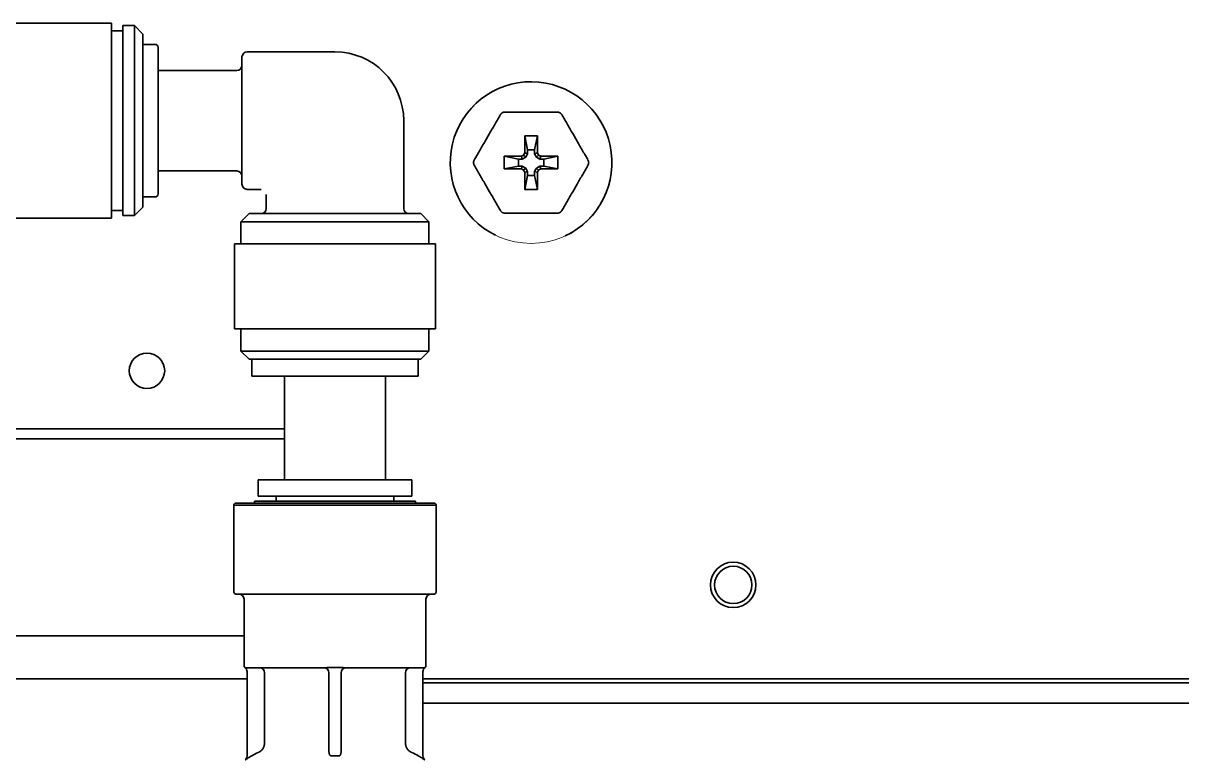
# Model space of a CAD drawing. Extents: x 6327 to 10269, y -393 to 3371.
# Drawn here: x 8677.8 to 8792.4, y 2589.9 to 2662.8 of the extents above; entities that cross this region are included whole.
import ezdxf

# ---------------------------------------------------------------- set-up
doc = ezdxf.new("R2010")
doc.units = 0
doc.header["$LTSCALE"] = 5
doc.layers.get('0').update_dxf_attribs({"linetype": 'CONTINUOUS', "lineweight": 0})
doc.layers.add('1', color=7, linetype='CONTINUOUS', true_color=0xffffff)

msp = doc.modelspace()

# ---------------------------------------------------------------- linework, layer by layer
msp.add_circle((8728.07, 2649.03), 8)
at = {"layer": '1', "color": 7, "linetype": 'Continuous', "lineweight": 35}
for p, q in [((8686.57, 2662.83), (8676.17, 2662.83)), ((8686.57, 2643.53), (8686.57, 2662.83)), ((8687.67, 2662.08), (8686.57, 2662.08)), ((8687.67, 2643.78), (8687.67, 2662.58)), ((8688.82, 2662.58), (8687.67, 2662.58)), ((8688.82, 2643.78), (8688.82, 2662.58)), ((8689.67, 2661.73), (8688.82, 2662.58)), ((8689.67, 2644.63), (8689.67, 2661.73)), ((8690.87, 2660.73), (8689.67, 2660.73)), ((8691.17, 2660.43), (8691.17, 2645.93)), ((8699.47, 2646.88), (8699.47, 2659.48)), ((8708.67, 2659.98), (8699.97, 2659.98)), ((8698.97, 2658.15), (8691.17, 2658.15)), ((8727.64, 2654.03), (8728.51, 2654.03)), ((8715.47, 2644.48), (8715.47, 2653.18)), ((8723.52, 2651.15), (8723.96, 2651.9)), ((8727.73, 2650.29), (8727.45, 2651.68)), ((8727.45, 2651.68), (8728.7, 2651.68)), ((8727.45, 2649.98), (8727.45, 2651.68)), ((8728.7, 2651.68), (8728.41, 2650.29)), ((8728.7, 2651.68), (8728.7, 2649.98)), ((8732.19, 2651.9), (8732.62, 2651.15)), ((8727.73, 2650.29), (8727.73, 2649.9)), ((8728.41, 2650.29), (8727.73, 2650.29)), ((8728.41, 2649.9), (8728.41, 2650.29)), ((8725.42, 2649.65), (8726.81, 2649.37)), ((8725.42, 2648.4), (8725.42, 2649.65)), ((8725.42, 2649.65), (8727.12, 2649.65)), ((8727.2, 2649.37), (8726.81, 2649.37)), ((8726.81, 2649.37), (8726.81, 2648.69)), ((8727.12, 2649.65), (8727.33, 2649.77)), ((8727.12, 2649.65), (8727.2, 2649.37)), ((8727.54, 2649.56), (8727.2, 2649.37)), ((8727.33, 2649.77), (8727.45, 2649.98)), ((8727.33, 2649.77), (8727.54, 2649.56)), ((8727.45, 2649.98), (8727.73, 2649.9)), ((8727.73, 2649.9), (8727.54, 2649.56)), ((8728.7, 2649.98), (8728.41, 2649.9)), ((8728.61, 2649.56), (8728.41, 2649.9)), ((8728.82, 2649.77), (8728.61, 2649.56)), ((8728.95, 2649.37), (8728.61, 2649.56)), ((8728.7, 2649.98), (8728.82, 2649.77)), ((8728.82, 2649.77), (8729.02, 2649.65)), ((8729.02, 2649.65), (8728.95, 2649.37)), ((8729.33, 2649.37), (8728.95, 2649.37)), ((8729.02, 2649.65), (8730.72, 2649.65)), ((8730.72, 2649.65), (8729.33, 2649.37)), ((8729.33, 2648.69), (8729.33, 2649.37)), ((8730.72, 2649.65), (8730.72, 2648.4)), ((8691.17, 2648.2), (8698.97, 2648.2)), ((8725.42, 2648.4), (8726.81, 2648.69)), ((8727.12, 2648.4), (8725.42, 2648.4)), ((8726.81, 2648.69), (8727.2, 2648.69)), ((8727.12, 2648.4), (8727.2, 2648.69)), ((8727.33, 2648.28), (8727.12, 2648.4)), ((8727.2, 2648.69), (8727.54, 2648.49)), ((8727.33, 2648.28), (8727.54, 2648.49)), ((8727.45, 2648.08), (8727.33, 2648.28)), ((8727.45, 2648.08), (8727.73, 2648.15)), ((8727.45, 2646.38), (8727.45, 2648.08)), ((8727.54, 2648.49), (8727.73, 2648.15)), ((8727.73, 2648.15), (8727.73, 2647.76)), ((8728.41, 2648.15), (8728.61, 2648.49)), ((8728.7, 2648.08), (8728.41, 2648.15)), ((8728.41, 2647.76), (8728.41, 2648.15)), ((8728.61, 2648.49), (8728.95, 2648.69)), ((8728.82, 2648.28), (8728.61, 2648.49)), ((8728.82, 2648.28), (8728.7, 2648.08)), ((8728.7, 2648.08), (8728.7, 2646.38)), ((8729.02, 2648.4), (8728.82, 2648.28)), ((8728.95, 2648.69), (8729.33, 2648.69)), ((8729.02, 2648.4), (8728.95, 2648.69)), ((8730.72, 2648.4), (8729.02, 2648.4)), ((8730.72, 2648.4), (8729.33, 2648.69)), ((8723.96, 2646.15), (8723.52, 2646.9)), ((8727.45, 2646.38), (8727.73, 2647.76)), ((8727.73, 2647.76), (8728.41, 2647.76)), ((8728.7, 2646.38), (8728.41, 2647.76)), ((8732.62, 2646.9), (8732.19, 2646.15)), ((8699.97, 2646.38), (8701.37, 2646.38)), ((8701.87, 2645.88), (8701.87, 2644.48)), ((8728.7, 2646.38), (8727.45, 2646.38)), ((8688.82, 2643.78), (8689.67, 2644.63)), ((8689.67, 2645.63), (8690.87, 2645.63)), ((8676.17, 2643.53), (8686.57, 2643.53)), ((8686.57, 2644.28), (8687.67, 2644.28)), ((8687.67, 2643.78), (8688.82, 2643.78)), ((8700.17, 2643.98), (8699.37, 2643.18)), ((8717.17, 2643.98), (8700.17, 2643.98)), ((8717.97, 2643.18), (8717.17, 2643.98)), ((8728.51, 2644.03), (8727.64, 2644.03)), ((8699.37, 2643.18), (8717.97, 2643.18)), ((8699.37, 2643.18), (8699.37, 2640.98)), ((8717.97, 2640.98), (8717.97, 2643.18)), ((8718.62, 2640.98), (8698.72, 2640.98)), ((8698.72, 2640.98), (8698.72, 2632.58)), ((8718.62, 2632.58), (8718.62, 2640.98)), ((8698.72, 2632.58), (8718.62, 2632.58)), ((8699.37, 2632.58), (8699.37, 2630.38)), ((8717.97, 2630.38), (8717.97, 2632.58)), ((8699.37, 2630.38), (8700.17, 2629.58)), ((8708.67, 2630.38), (8699.37, 2630.38)), ((8717.97, 2630.38), (8708.67, 2630.38)), ((8717.17, 2629.58), (8717.97, 2630.38)), ((8717.17, 2629.58), (8700.17, 2629.58)), ((8700.45, 2627.88), (8700.45, 2629.58)), ((8716.9, 2629.58), (8716.9, 2627.88)), ((8703.67, 2627.87), (8703.67, 2617.63)), ((8713.67, 2617.63), (8713.67, 2627.87)), ((8660.73, 2622.68), (8681.8, 2622.68)), ((8681.8, 2621.68), (8660.73, 2621.68)), ((8681.8, 2622.68), (8703.67, 2622.68)), ((8703.67, 2621.68), (8681.8, 2621.68)), ((8701.07, 2617.63), (8716.27, 2617.63)), ((8701.07, 2617.63), (8701.07, 2616.03)), ((8716.27, 2616.03), (8716.27, 2617.63)), ((8701.07, 2616.03), (8701.08, 2616.03)), ((8701.08, 2616.03), (8716.27, 2616.03)), ((8702.85, 2616.03), (8702.85, 2615.53)), ((8714.5, 2615.53), (8714.5, 2616.03)), ((8708.67, 2615.13), (8698.67, 2615.13)), ((8698.67, 2615.13), (8698.67, 2606.53)), ((8718.47, 2615.33), (8698.87, 2615.33)), ((8716.62, 2615.53), (8700.72, 2615.53)), ((8700.72, 2615.53), (8700.72, 2615.33)), ((8718.67, 2615.13), (8708.67, 2615.13)), ((8716.62, 2615.33), (8716.62, 2615.53)), ((8718.67, 2606.53), (8718.67, 2615.13)), ((8698.87, 2606.33), (8708.67, 2606.33)), ((8699.67, 2605.83), (8699.67, 2599.23)), ((8708.67, 2606.33), (8718.47, 2606.33)), ((8717.67, 2599.23), (8717.67, 2605.83)), ((8660.47, 2602.18), (8699.67, 2602.18)), ((8699.76, 2599.06), (8699.77, 2599.06)), ((8707.62, 2599.03), (8699.94, 2599.03)), ((8699.97, 2598.65), (8699.97, 2590.31)), ((8699.98, 2598.65), (8699.97, 2598.65)), ((8708.25, 2599.06), (8709.09, 2599.06)), ((8717.41, 2599.03), (8709.73, 2599.03)), ((8717.37, 2590.31), (8717.37, 2598.65)), ((8717.58, 2599.06), (8717.59, 2599.06)), ((8699.97, 2597.93), (8660.48, 2597.93)), ((8701.7, 2598.53), (8701.7, 2591.57)), ((8708.07, 2598.53), (8708.07, 2590.75)), ((8709.27, 2590.75), (8709.27, 2598.53)), ((8715.65, 2598.53), (8715.65, 2591.57)), ((9134.06, 2597.93), (8717.37, 2597.93)), ((8717.37, 2597.53), (8820.57, 2597.53)), ((8717.37, 2595.53), (8820.57, 2595.53)), ((8699.8, 2589.92), (8699.79, 2589.92)), ((8708.26, 2590.31), (8709.08, 2590.31))]:
    msp.add_line(p, q, dxfattribs=at)
for centre, radius in [((8690.07, 2628.43), 1.75), ((8748.07, 2607.23), 2.25), ((8748.07, 2607.23), 1.85)]:
    msp.add_circle(centre, radius, dxfattribs=at)
for centre, radius, start, end in [((8690.87, 2660.43), 0.3, 0, 90), ((8699.97, 2659.48), 0.5, 90, 180), ((8708.67, 2653.18), 6.8, 0, 90), ((8698.97, 2658.65), 0.5, 270, 0), ((8728.07, 2649.03), 8, 294.8737, 243.9956), ((8698.97, 2647.7), 0.5, 0, 90), ((8699.97, 2646.88), 0.5, 180, 270), ((8690.87, 2645.93), 0.3, 270, 0), ((8701.37, 2644.48), 0.5, 270, 0), ((8715.97, 2644.48), 0.5, 180, 270), ((8698.87, 2615.13), 0.2, 90, 180), ((8718.47, 2615.13), 0.2, 0, 90), ((8698.87, 2606.53), 0.2, 180, 270), ((8699.17, 2605.83), 0.5, 0, 90), ((8718.17, 2605.83), 0.5, 90, 180), ((8718.47, 2606.53), 0.2, 270, 0), ((8699.87, 2599.23), 0.2, 180, 235.1501), ((8699.47, 2598.65), 0.5, 0, 55.1501), ((8707.57, 2598.53), 0.5, 0, 90), ((8709.77, 2598.53), 0.5, 90, 180), ((8717.87, 2598.65), 0.5, 124.8499, 180), ((8717.47, 2599.23), 0.2, 304.8499, 0), ((8699.47, 2590.31), 0.5, 308.8492, 0), ((8717.87, 2590.31), 0.5, 180, 231.1508)]:
    msp.add_arc(centre, radius, start, end, dxfattribs=at)
msp.add_ellipse((8701.2, 2598.53), major_axis=(0, 0.5), ratio=0.98933, start_param=4.712389, end_param=6.283185, dxfattribs=at)
at = {"layer": '1', "color": 7, "linetype": 'Continuous', "lineweight": 35, "extrusion": (0, 0, -1)}
msp.add_ellipse((8716.14, 2598.53), major_axis=(0, 0.5), ratio=0.98933, start_param=4.712389, end_param=6.283185, dxfattribs=at)
at = {"layer": '1', "color": 7, "linetype": 'Continuous', "lineweight": 35}
for points, knots in [([(8723.96, 2651.9), (8724.15, 2652.23), (8724.33, 2652.55), (8724.6, 2653.02), (8724.69, 2653.17), (8724.83, 2653.4), (8724.87, 2653.48), (8724.96, 2653.63), (8725, 2653.7), (8725.04, 2653.78)], [0, 0, 0, 0, 0.5, 0.5, 0.75, 0.75, 0.875, 0.875, 1, 1, 1, 1]), ([(8725.04, 2653.78), (8725.05, 2653.79), (8725.06, 2653.81), (8725.09, 2653.85), (8725.11, 2653.86), (8725.13, 2653.89), (8725.14, 2653.89), (8725.15, 2653.91), (8725.16, 2653.92), (8725.19, 2653.94), (8725.21, 2653.95), (8725.26, 2653.98), (8725.3, 2654), (8725.37, 2654.01), (8725.39, 2654.02), (8725.43, 2654.02), (8725.45, 2654.03), (8725.47, 2654.03)], [0, 0, 0, 0, 0.125, 0.125, 0.25, 0.25, 0.3125, 0.3125, 0.375, 0.375, 0.5, 0.5, 0.75, 0.75, 0.875, 0.875, 1, 1, 1, 1]), ([(8725.47, 2654.03), (8725.65, 2654.03), (8725.82, 2654.03), (8726.17, 2654.03), (8726.35, 2654.03), (8726.89, 2654.03), (8727.26, 2654.03), (8727.64, 2654.03)], [0, 0, 0, 0, 0.25, 0.25, 0.5, 0.5, 1, 1, 1, 1]), ([(8728.51, 2654.03), (8728.89, 2654.03), (8729.26, 2654.03), (8729.8, 2654.03), (8729.97, 2654.03), (8730.24, 2654.03), (8730.33, 2654.03), (8730.5, 2654.03), (8730.59, 2654.03), (8730.67, 2654.03)], [0, 0, 0, 0, 0.5, 0.5, 0.75, 0.75, 0.875, 0.875, 1, 1, 1, 1]), ([(8730.67, 2654.03), (8730.69, 2654.03), (8730.71, 2654.02), (8730.76, 2654.02), (8730.78, 2654.01), (8730.82, 2654), (8730.84, 2654), (8730.87, 2653.98), (8730.88, 2653.98), (8730.9, 2653.97), (8730.91, 2653.96), (8730.96, 2653.94), (8730.99, 2653.91), (8731.04, 2653.86), (8731.05, 2653.85), (8731.08, 2653.81), (8731.09, 2653.79), (8731.1, 2653.78)], [0, 0, 0, 0, 0.125, 0.125, 0.25, 0.25, 0.375, 0.375, 0.4375, 0.4375, 0.5, 0.5, 0.75, 0.75, 0.875, 0.875, 1, 1, 1, 1]), ([(8731.1, 2653.78), (8731.19, 2653.63), (8731.28, 2653.48), (8731.45, 2653.17), (8731.54, 2653.02), (8731.81, 2652.55), (8731.99, 2652.23), (8732.19, 2651.9)], [0, 0, 0, 0, 0.25, 0.25, 0.5, 0.5, 1, 1, 1, 1]), ([(8722.44, 2649.28), (8722.53, 2649.42), (8722.62, 2649.57), (8722.79, 2649.88), (8722.88, 2650.03), (8723.15, 2650.5), (8723.33, 2650.82), (8723.52, 2651.15)], [0, 0, 0, 0, 0.25, 0.25, 0.5, 0.5, 1, 1, 1, 1]), ([(8732.62, 2651.15), (8732.81, 2650.82), (8733, 2650.5), (8733.26, 2650.03), (8733.35, 2649.88), (8733.49, 2649.65), (8733.53, 2649.58), (8733.62, 2649.42), (8733.66, 2649.35), (8733.7, 2649.28)], [0, 0, 0, 0, 0.5, 0.5, 0.75, 0.75, 0.875, 0.875, 1, 1, 1, 1]), ([(8722.44, 2648.78), (8722.42, 2648.81), (8722.41, 2648.85), (8722.38, 2648.94), (8722.38, 2648.98), (8722.38, 2649.07), (8722.38, 2649.11), (8722.4, 2649.17), (8722.4, 2649.18), (8722.41, 2649.2), (8722.41, 2649.21), (8722.42, 2649.24), (8722.43, 2649.26), (8722.44, 2649.28)], [0, 0, 0, 0, 0.25, 0.25, 0.5, 0.5, 0.75, 0.75, 0.8125, 0.8125, 0.875, 0.875, 1, 1, 1, 1]), ([(8733.7, 2649.28), (8733.72, 2649.24), (8733.74, 2649.2), (8733.76, 2649.11), (8733.77, 2649.07), (8733.77, 2648.98), (8733.76, 2648.94), (8733.75, 2648.89), (8733.75, 2648.88), (8733.74, 2648.85), (8733.73, 2648.84), (8733.72, 2648.81), (8733.71, 2648.79), (8733.7, 2648.78)], [0, 0, 0, 0, 0.25, 0.25, 0.5, 0.5, 0.75, 0.75, 0.8125, 0.8125, 0.875, 0.875, 1, 1, 1, 1]), ([(8723.52, 2646.9), (8723.33, 2647.23), (8723.15, 2647.55), (8722.88, 2648.02), (8722.79, 2648.17), (8722.66, 2648.4), (8722.62, 2648.48), (8722.53, 2648.63), (8722.49, 2648.7), (8722.44, 2648.78)], [0, 0, 0, 0, 0.5, 0.5, 0.75, 0.75, 0.875, 0.875, 1, 1, 1, 1]), ([(8733.7, 2648.78), (8733.62, 2648.63), (8733.53, 2648.48), (8733.35, 2648.17), (8733.27, 2648.02), (8733, 2647.55), (8732.81, 2647.23), (8732.62, 2646.9)], [0, 0, 0, 0, 0.25, 0.25, 0.5, 0.5, 1, 1, 1, 1]), ([(8725.04, 2644.28), (8724.96, 2644.42), (8724.87, 2644.57), (8724.69, 2644.88), (8724.61, 2645.03), (8724.34, 2645.5), (8724.15, 2645.82), (8723.96, 2646.15)], [0, 0, 0, 0, 0.25, 0.25, 0.5, 0.5, 1, 1, 1, 1]), ([(8732.19, 2646.15), (8732, 2645.82), (8731.81, 2645.5), (8731.54, 2645.03), (8731.45, 2644.88), (8731.32, 2644.65), (8731.28, 2644.58), (8731.19, 2644.42), (8731.15, 2644.35), (8731.1, 2644.28)], [0, 0, 0, 0, 0.5, 0.5, 0.75, 0.75, 0.875, 0.875, 1, 1, 1, 1]), ([(8725.47, 2644.03), (8725.45, 2644.03), (8725.43, 2644.03), (8725.39, 2644.03), (8725.37, 2644.04), (8725.32, 2644.05), (8725.3, 2644.06), (8725.27, 2644.07), (8725.26, 2644.07), (8725.24, 2644.08), (8725.23, 2644.09), (8725.19, 2644.12), (8725.15, 2644.14), (8725.11, 2644.19), (8725.09, 2644.21), (8725.06, 2644.24), (8725.05, 2644.26), (8725.04, 2644.28)], [0, 0, 0, 0, 0.125, 0.125, 0.25, 0.25, 0.375, 0.375, 0.4375, 0.4375, 0.5, 0.5, 0.75, 0.75, 0.875, 0.875, 1, 1, 1, 1]), ([(8727.64, 2644.03), (8727.26, 2644.03), (8726.89, 2644.03), (8726.35, 2644.03), (8726.17, 2644.03), (8725.91, 2644.03), (8725.82, 2644.03), (8725.65, 2644.03), (8725.56, 2644.03), (8725.47, 2644.03)], [0, 0, 0, 0, 0.5, 0.5, 0.75, 0.75, 0.875, 0.875, 1, 1, 1, 1]), ([(8730.67, 2644.03), (8730.5, 2644.03), (8730.33, 2644.03), (8729.98, 2644.03), (8729.8, 2644.03), (8729.26, 2644.03), (8728.89, 2644.03), (8728.51, 2644.03)], [0, 0, 0, 0, 0.25, 0.25, 0.5, 0.5, 1, 1, 1, 1]), ([(8731.1, 2644.28), (8731.09, 2644.26), (8731.08, 2644.24), (8731.05, 2644.21), (8731.04, 2644.19), (8731.02, 2644.17), (8731.01, 2644.16), (8730.99, 2644.14), (8730.98, 2644.14), (8730.96, 2644.12), (8730.94, 2644.1), (8730.88, 2644.07), (8730.84, 2644.05), (8730.78, 2644.04), (8730.76, 2644.03), (8730.71, 2644.03), (8730.69, 2644.03), (8730.67, 2644.03)], [0, 0, 0, 0, 0.125, 0.125, 0.25, 0.25, 0.3125, 0.3125, 0.375, 0.375, 0.5, 0.5, 0.75, 0.75, 0.875, 0.875, 1, 1, 1, 1]), ([(8716.9, 2627.88), (8716.9, 2627.88), (8716.47, 2627.88), (8714.64, 2627.88), (8711.9, 2627.88), (8708.67, 2627.88), (8705.44, 2627.88), (8702.71, 2627.88), (8700.88, 2627.88), (8700.45, 2627.88), (8700.45, 2627.88)], [0, 0, 0, 0, 0.125057, 0.250113, 0.37517, 0.500226, 0.625283, 0.750339, 0.875396, 1, 1, 1, 1]), ([(8699.77, 2599.06), (8699.77, 2599.06), (8699.78, 2599.06), (8699.79, 2599.06), (8699.8, 2599.05), (8699.82, 2599.05), (8699.83, 2599.04), (8699.84, 2599.04), (8699.85, 2599.04), (8699.87, 2599.03), (8699.88, 2599.03), (8699.9, 2599.03), (8699.91, 2599.03), (8699.92, 2599.03), (8699.93, 2599.03), (8699.94, 2599.03)], [0, 0, 0, 0, 0.25, 0.25, 0.5, 0.5, 0.625, 0.625, 0.75, 0.75, 0.875, 0.875, 0.9375, 0.9375, 1, 1, 1, 1]), ([(8707.62, 2599.03), (8707.63, 2599.03), (8707.64, 2599.03), (8707.66, 2599.03), (8707.68, 2599.03), (8707.71, 2599.03), (8707.74, 2599.03), (8707.79, 2599.04), (8707.82, 2599.04), (8707.87, 2599.04), (8707.9, 2599.05), (8707.98, 2599.05), (8708.03, 2599.06), (8708.14, 2599.06), (8708.2, 2599.06), (8708.25, 2599.06)], [0, 0, 0, 0, 0.0625, 0.0625, 0.125, 0.125, 0.25, 0.25, 0.375, 0.375, 0.5, 0.5, 0.75, 0.75, 1, 1, 1, 1]), ([(8709.09, 2599.06), (8709.15, 2599.06), (8709.2, 2599.06), (8709.29, 2599.06), (8709.31, 2599.06), (8709.37, 2599.05), (8709.39, 2599.05), (8709.45, 2599.05), (8709.48, 2599.04), (8709.53, 2599.04), (8709.55, 2599.04), (8709.61, 2599.03), (8709.63, 2599.03), (8709.67, 2599.03), (8709.68, 2599.03), (8709.71, 2599.03), (8709.72, 2599.03), (8709.73, 2599.03)], [0, 0, 0, 0, 0.25, 0.25, 0.375, 0.375, 0.5, 0.5, 0.625, 0.625, 0.75, 0.75, 0.875, 0.875, 0.9375, 0.9375, 1, 1, 1, 1]), ([(8717.41, 2599.03), (8717.42, 2599.03), (8717.43, 2599.03), (8717.44, 2599.03), (8717.45, 2599.03), (8717.46, 2599.03), (8717.47, 2599.03), (8717.49, 2599.04), (8717.5, 2599.04), (8717.52, 2599.04), (8717.53, 2599.05), (8717.55, 2599.05), (8717.55, 2599.06), (8717.57, 2599.06), (8717.57, 2599.06), (8717.58, 2599.06)], [0, 0, 0, 0, 0.0625, 0.0625, 0.125, 0.125, 0.25, 0.25, 0.375, 0.375, 0.5, 0.5, 0.75, 0.75, 1, 1, 1, 1]), ([(8701.7, 2591.57), (8701.7, 2591.52), (8701.69, 2591.47), (8701.68, 2591.4), (8701.68, 2591.37), (8701.67, 2591.32), (8701.66, 2591.28), (8701.64, 2591.23), (8701.62, 2591.18), (8701.61, 2591.16), (8701.58, 2591.09), (8701.56, 2591.05), (8701.52, 2590.99), (8701.49, 2590.96), (8701.47, 2590.93), (8701.46, 2590.91), (8701.45, 2590.91), (8701.41, 2590.86), (8701.34, 2590.79), (8701.26, 2590.74), (8701.19, 2590.7), (8701.17, 2590.69), (8701.13, 2590.66), (8701.1, 2590.65), (8701.08, 2590.64)], [0, 0, 0, 0, 0.125, 0.125, 0.1875, 0.1875, 0.25, 0.3125, 0.3125, 0.375, 0.375, 0.5, 0.5, 0.5625, 0.59375, 0.59375, 0.625, 0.625, 0.75, 0.875, 0.875, 0.9375, 0.9375, 1, 1, 1, 1]), ([(8708.07, 2590.75), (8708.07, 2590.71), (8708.08, 2590.67), (8708.08, 2590.61), (8708.09, 2590.59), (8708.1, 2590.54), (8708.1, 2590.52), (8708.11, 2590.48), (8708.12, 2590.46), (8708.13, 2590.43), (8708.14, 2590.42), (8708.15, 2590.4), (8708.15, 2590.4), (8708.17, 2590.38), (8708.17, 2590.37), (8708.19, 2590.35), (8708.19, 2590.34), (8708.21, 2590.33), (8708.21, 2590.33), (8708.22, 2590.32), (8708.22, 2590.32), (8708.24, 2590.31), (8708.24, 2590.31), (8708.25, 2590.31), (8708.26, 2590.31), (8708.26, 2590.31)], [0, 0, 0, 0, 0.25, 0.25, 0.375, 0.375, 0.5, 0.5, 0.625, 0.625, 0.6875, 0.6875, 0.75, 0.75, 0.8125, 0.8125, 0.875, 0.875, 0.90625, 0.90625, 0.9375, 0.9375, 0.96875, 0.96875, 1, 1, 1, 1]), ([(8709.08, 2590.31), (8709.09, 2590.31), (8709.09, 2590.31), (8709.11, 2590.31), (8709.11, 2590.31), (8709.12, 2590.32), (8709.13, 2590.32), (8709.14, 2590.33), (8709.14, 2590.33), (8709.15, 2590.34), (8709.16, 2590.35), (8709.17, 2590.37), (8709.18, 2590.38), (8709.2, 2590.4), (8709.21, 2590.42), (8709.22, 2590.46), (8709.23, 2590.48), (8709.24, 2590.52), (8709.25, 2590.55), (8709.26, 2590.59), (8709.26, 2590.61), (8709.27, 2590.65), (8709.27, 2590.67), (8709.27, 2590.71), (8709.27, 2590.73), (8709.27, 2590.75)], [0, 0, 0, 0, 0.03125, 0.03125, 0.0625, 0.0625, 0.09375, 0.09375, 0.125, 0.125, 0.1875, 0.1875, 0.25, 0.25, 0.375, 0.375, 0.5, 0.5, 0.625, 0.625, 0.75, 0.75, 0.875, 0.875, 1, 1, 1, 1]), ([(8715.65, 2591.57), (8715.65, 2591.52), (8715.65, 2591.47), (8715.66, 2591.4), (8715.67, 2591.37), (8715.68, 2591.32), (8715.69, 2591.28), (8715.71, 2591.23), (8715.72, 2591.18), (8715.73, 2591.16), (8715.77, 2591.09), (8715.79, 2591.05), (8715.83, 2590.99), (8715.85, 2590.96), (8715.87, 2590.93), (8715.89, 2590.91), (8715.9, 2590.91), (8715.94, 2590.86), (8716.01, 2590.79), (8716.09, 2590.74), (8716.15, 2590.7), (8716.18, 2590.69), (8716.22, 2590.66), (8716.24, 2590.65), (8716.26, 2590.64)], [0, 0, 0, 0, 0.125, 0.125, 0.1875, 0.1875, 0.25, 0.3125, 0.3125, 0.375, 0.375, 0.5, 0.5, 0.5625, 0.59375, 0.59375, 0.625, 0.625, 0.75, 0.875, 0.875, 0.9375, 0.9375, 1, 1, 1, 1]), ([(8700.44, 2590.32), (8700.4, 2590.3), (8700.36, 2590.28), (8700.3, 2590.24), (8700.28, 2590.23), (8700.25, 2590.21), (8700.24, 2590.21), (8700.23, 2590.2), (8700.22, 2590.19), (8700.17, 2590.16), (8700.14, 2590.14), (8700.09, 2590.11), (8700.07, 2590.1), (8700.04, 2590.08), (8700.04, 2590.07), (8700.02, 2590.06), (8700.01, 2590.06), (8699.98, 2590.03), (8699.95, 2590.02), (8699.91, 2589.99), (8699.9, 2589.98), (8699.88, 2589.97), (8699.88, 2589.97), (8699.87, 2589.96), (8699.86, 2589.96), (8699.84, 2589.95), (8699.83, 2589.94), (8699.81, 2589.93), (8699.81, 2589.92), (8699.8, 2589.92), (8699.8, 2589.92), (8699.8, 2589.92)], [0, 0, 0, 0, 0.125, 0.125, 0.1875, 0.1875, 0.21875, 0.21875, 0.25, 0.25, 0.375, 0.375, 0.4375, 0.4375, 0.46875, 0.46875, 0.5, 0.5, 0.625, 0.625, 0.6875, 0.6875, 0.71875, 0.71875, 0.75, 0.75, 0.875, 0.875, 0.9375, 0.9375, 1, 1, 1, 1]), ([(8716.91, 2590.32), (8716.95, 2590.3), (8716.99, 2590.28), (8717.05, 2590.24), (8717.06, 2590.23), (8717.09, 2590.21), (8717.1, 2590.21), (8717.12, 2590.2), (8717.13, 2590.19), (8717.18, 2590.16), (8717.21, 2590.14), (8717.26, 2590.11), (8717.28, 2590.1), (8717.3, 2590.08), (8717.31, 2590.07), (8717.32, 2590.06), (8717.33, 2590.06), (8717.37, 2590.03), (8717.4, 2590.02), (8717.43, 2589.99), (8717.44, 2589.98), (8717.46, 2589.97), (8717.47, 2589.97), (8717.48, 2589.96), (8717.48, 2589.96), (8717.5, 2589.95), (8717.52, 2589.94), (8717.54, 2589.93), (8717.54, 2589.92), (8717.55, 2589.92), (8717.55, 2589.92), (8717.55, 2589.92)], [0, 0, 0, 0, 0.125, 0.125, 0.1875, 0.1875, 0.21875, 0.21875, 0.25, 0.25, 0.375, 0.375, 0.4375, 0.4375, 0.46875, 0.46875, 0.5, 0.5, 0.625, 0.625, 0.6875, 0.6875, 0.71875, 0.71875, 0.75, 0.75, 0.875, 0.875, 0.9375, 0.9375, 1, 1, 1, 1])]:
    msp.add_open_spline(points, degree=3, knots=knots, dxfattribs=at)
for points in [[(8701.08, 2590.64), (8700.86, 2590.55), (8700.64, 2590.45), (8700.44, 2590.32)], [(8716.26, 2590.64), (8716.49, 2590.55), (8716.7, 2590.45), (8716.91, 2590.32)]]:
    msp.add_open_spline(points, degree=3, dxfattribs=at)

doc.saveas('drawing.dxf')
